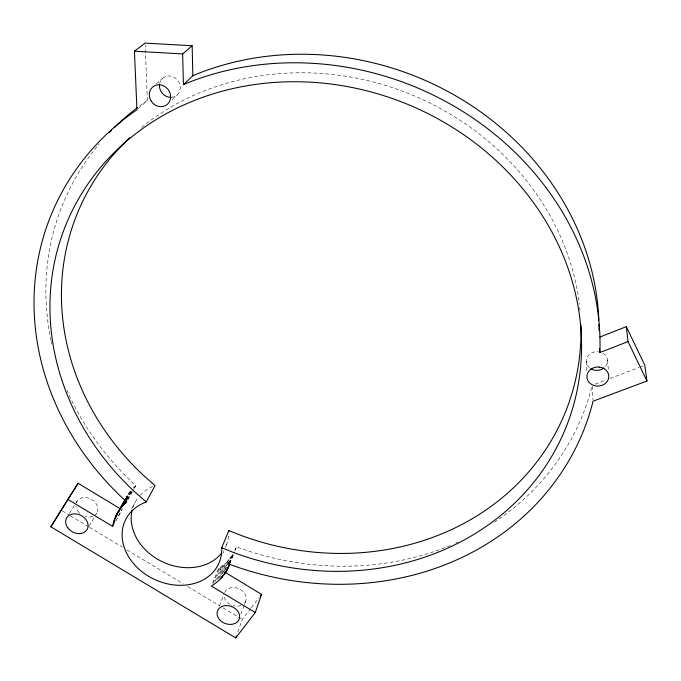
<?xml version="1.0" encoding="UTF-8"?>
<svg xmlns="http://www.w3.org/2000/svg" width="681" height="681" viewBox="0 0 681 681"><rect width="100%" height="100%" fill="white"/><g stroke="black" fill="none" stroke-linecap="round" stroke-linejoin="round"><path stroke-width="0.51" stroke-dasharray="3.4 2.55" d="M237.797 632.062L242.291 619.438L250.625 608.576M240.955 614.211L244.062 605.579M244.402 604.617L245.781 600.778M450.379 545.464A280.478 251.715 22.1 0 1 238.58 547.609L236.46 546.809L235.303 549.72M219.41 606.013L223.828 594.607M229.557 563.502L233.404 553.747M229.582 563.936L233.43 554.189M229.82 563.715L234.426 552.044M234.809 551.074L236.46 546.809M225.343 570.176L230.008 558.42L232.936 554.24L229.08 564.004M228.331 563.919L231.046 557.067M228.927 563.493L232.025 555.67M222.67 573.76L227.752 561.008L230.008 558.42M224.228 571.495L228.91 559.739M219.376 578.143L225.266 563.417L227.752 561.008M221.444 574.994L226.535 562.234M217.035 579.395L222.576 565.63L225.266 563.417M218.031 579.284L223.947 564.549M213.306 583.396L219.682 567.656L222.576 565.63M215.196 581.421L221.155 566.669M212.574 583.106L218.567 568.346L219.682 567.656M223.036 553.159L223.819 551.218M225.402 547.345L226.586 544.442M125.483 498.943L131.093 490.337L125.976 499.428M131.654 508.613L135.187 502.178M118.154 516.011L122.291 508.639M127.628 499.275L133.221 489.298M133.723 488.388L135.859 485.596L134.191 484.089A280.478 251.715 22.1 0 1 67.13 390.553M115.881 520.965L122.078 509.882M127.747 500.092L133.834 489.222M134.344 488.311L135.859 485.596M125.9 498.96L130.003 491.682M126.121 499.939L131.229 490.856M126.845 499.582L132.446 489.596M125.227 499.25L128.002 494.474M125.883 498.526L128.964 493.061M89.143 526.055L95.323 515.585M95.834 514.708L96.864 512.963M69.445 513.372L75.361 503.897M75.897 503.038L76.979 501.318M251.272 607.733L258.959 597.714M172.097 99.809L177.332 94.804M133.467 487.783L134.744 486.575M138.43 108.483L147.36 100.456L145.215 45.235M156.4 83.754L162.631 78.281M147.36 100.456L145.189 101.912A280.478 251.715 22.1 0 0 139.171 106.262M595.185 384.127L606.107 379.981M610.074 378.474L638.863 367.544M639.851 367.161L643.826 365.654M62.243 510.886L69.513 515.279M70.424 515.823L88.615 526.788M89.526 527.332L122.257 547.073M126.802 549.814L183.18 583.804M187.735 586.545L219.554 605.732M223.198 607.92L242.291 619.438M218.567 568.346L223.938 571.597M607.58 360.062L608.329 369.723M592.257 386.255L592.972 400.224M586.213 361.364L586.63 371M591.644 387.634A280.478 251.715 22.1 0 1 494.423 522.14M458.322 542.033A280.478 251.715 22.1 0 1 455.691 543.208M51.875 344.228A280.478 251.715 22.1 0 1 51.254 341.428M51.058 340.491A280.478 251.715 22.1 0 1 99.247 143.912M132.931 507.379A50.411 40.622 24.9 0 1 138.328 497.411M140.209 495.223A50.411 40.622 24.9 0 1 152.408 486.651M228.629 536.126A50.411 40.622 24.9 0 1 225.445 547.039M141.563 127.407A263.47 236.307 22.1 0 1 409.724 93.995A263.47 236.307 22.1 0 1 579.403 304.441M579.735 307.378A263.47 236.307 22.1 0 1 580.033 310.306M603.034 353.252A10.709 9.355 -3 0 1 605.23 366.804M589.38 367.749A10.709 9.355 -3 0 1 587.192 357.21A10.709 9.355 -3 0 1 597.799 351.668L598.173 351.694A10.709 9.355 -3 0 1 598.548 351.736M171.995 97.289A11.066 10.062 53.3 0 0 178.95 82.205L178.762 81.865A11.066 10.062 53.3 0 0 168.096 75.949A11.066 10.062 53.3 0 0 159.677 83.465M224.687 592.419A11.356 8.955 21.1 0 1 240.768 589.695A11.356 8.955 21.1 0 1 243.381 604.081M241.04 605.409A11.356 8.955 21.1 0 1 233.285 605.664M232.153 605.307A11.356 8.955 21.1 0 1 231.421 605.009M230.016 604.311A11.356 8.955 21.1 0 1 224.075 595.807M76.187 503.063A11.526 9.142 29.1 0 1 91.756 499.513A11.526 9.142 29.1 0 1 95.459 514.708M92.922 516.283A11.526 9.142 29.1 0 1 85.244 516.436M79.737 513.312A11.526 9.142 29.1 0 1 79.166 512.767M78.902 512.487A11.526 9.142 29.1 0 1 75.906 506.323"/><path stroke-width="1.02" d="M599.833 337.061L626.324 326.642L628.018 341.59L599.85 352.545L600.004 348.587A287.212 256.133 22.1 0 0 187.36 82.963L183.427 84.623L182.636 53.952L192.17 45.746L192.834 75.736L183.427 84.623M192.17 45.746L145.13 43.107L134.438 51.194L136.949 109.828L134.736 111.309A287.212 256.133 22.1 0 0 125.015 500.373L126.734 501.906C119.328 508.077 114.204 516.956 112.774 526.498L67.853 499.369L50.854 526.779L235.72 637.893L255.264 612.577L261.53 594.368L224.832 572.134M235.72 637.893L236.418 635.943M255.264 612.577L211.374 586.06C219.512 581.182 226.458 573.725 229.165 564.472M226.858 570.329L229.582 563.936M227.658 568.805L229.54 564.328M224.066 574.679L224.841 572.721M225.062 573.266L225.828 571.308M225.99 571.819L227.531 567.911M220.721 578.663L221.495 576.696M221.895 577.377L222.67 575.411M129.773 137.681A263.47 236.307 22.1 0 0 143.972 475.866L155.021 485.596L146.27 501.965L145.079 502.416A51.492 41.124 24.8 0 0 122.308 531.044L122.18 532.499A51.492 41.124 24.8 0 0 148.407 576.177A51.492 41.124 24.8 0 0 201.797 580.595L203.159 579.897A51.492 41.124 24.8 0 0 221.742 548.997L221.708 547.805L228.807 530.567L242.589 535.99A263.47 236.307 22.1 0 0 569.725 400.462L572.253 392.486A263.47 236.307 22.1 0 0 580.152 350.894L580.757 342.305A263.47 236.307 22.1 0 0 580.936 324.931M228.39 567.247L229.557 564.294L231.719 565.119A287.212 256.133 22.1 0 0 592.444 403.637L593.023 401.22L646.95 381.011L644.822 365.28L626.324 326.642M112.986 525.238L114.016 523.391M125.593 502.901L126.606 501.088M114.851 518.582L117.43 514.002M118.46 512.163L119.498 510.333M120.528 508.494L125.389 499.871M114.272 520.216L116.34 516.538M121.882 506.707L125.466 500.339M113.778 521.867L114.808 520.029M123.057 505.396L125.61 500.85M113.344 523.544L114.893 520.778M124.291 504.119L126.334 500.492M116.204 515.415L125.032 499.582M115.489 516.99L124.861 500.348M120.29 508.801L78.136 483.263L50.854 526.779M67.853 499.369L78.136 483.263M260.244 596.037L261.53 594.368M192.834 75.736L196.681 74.11A280.478 251.715 22.1 0 1 598.846 320.121M134.438 51.194L182.636 53.952M221.708 547.805L235.779 553.347A269.787 240.436 22.1 0 0 569.988 416.636L572.576 408.532A269.787 240.436 22.1 0 0 580.68 366.199L581.293 357.44A269.787 240.436 22.1 0 0 215.102 93.254A269.787 240.436 22.1 0 0 134.966 492.065L146.27 501.965M628.018 341.59L646.95 381.011M599.586 348.519L599.85 352.545M228.807 530.567L228.85 531.742M109.496 132.48A280.478 251.715 22.1 0 1 111.65 130.267M114.578 127.347A280.478 251.715 22.1 0 1 137.485 107.538M598.974 324.267A280.478 251.715 22.1 0 1 599.033 330.472M221.665 553.023A50.411 40.622 24.9 0 1 210.523 562.285L209.195 562.974A50.411 40.622 24.9 0 1 156.851 558.795A50.411 40.622 24.9 0 1 131.28 515.772L131.407 514.342A50.411 40.622 24.9 0 1 132.148 510.112M603.936 367.987A10.709 9.355 -3 0 1 595.628 370.319L595.262 370.277A10.709 9.355 -3 0 1 590.81 368.77M171.28 97.349A11.066 10.062 53.3 0 1 161.227 91.782L161.031 91.458A11.066 10.062 53.3 0 1 159.55 84.189M599.152 367.059L598.769 367.025A10.973 9.534 -2.4 0 0 586.962 375.512A10.973 9.534 -2.4 0 0 596.156 385.974L596.53 386.016A10.973 9.534 -2.4 0 0 608.746 377.563A10.973 9.534 -2.4 0 0 599.152 367.059M151.114 100.984L150.91 100.652A11.347 10.275 52.3 0 1 154.289 85.925A11.347 10.275 52.3 0 1 169.033 90.871L169.22 91.22A11.347 10.275 52.3 0 1 165.619 105.546A11.347 10.275 52.3 0 1 151.114 100.984M220.006 620.11A11.594 9.057 21.1 0 0 239.116 619.31A11.594 9.057 21.1 0 0 225.956 605.579A11.594 9.057 21.1 0 0 220.006 620.11M67.717 527.732A11.773 9.253 29 0 0 87.083 529.546A11.773 9.253 29 0 0 75.77 513.866A11.773 9.253 29 0 0 67.717 527.732"/></g></svg>
